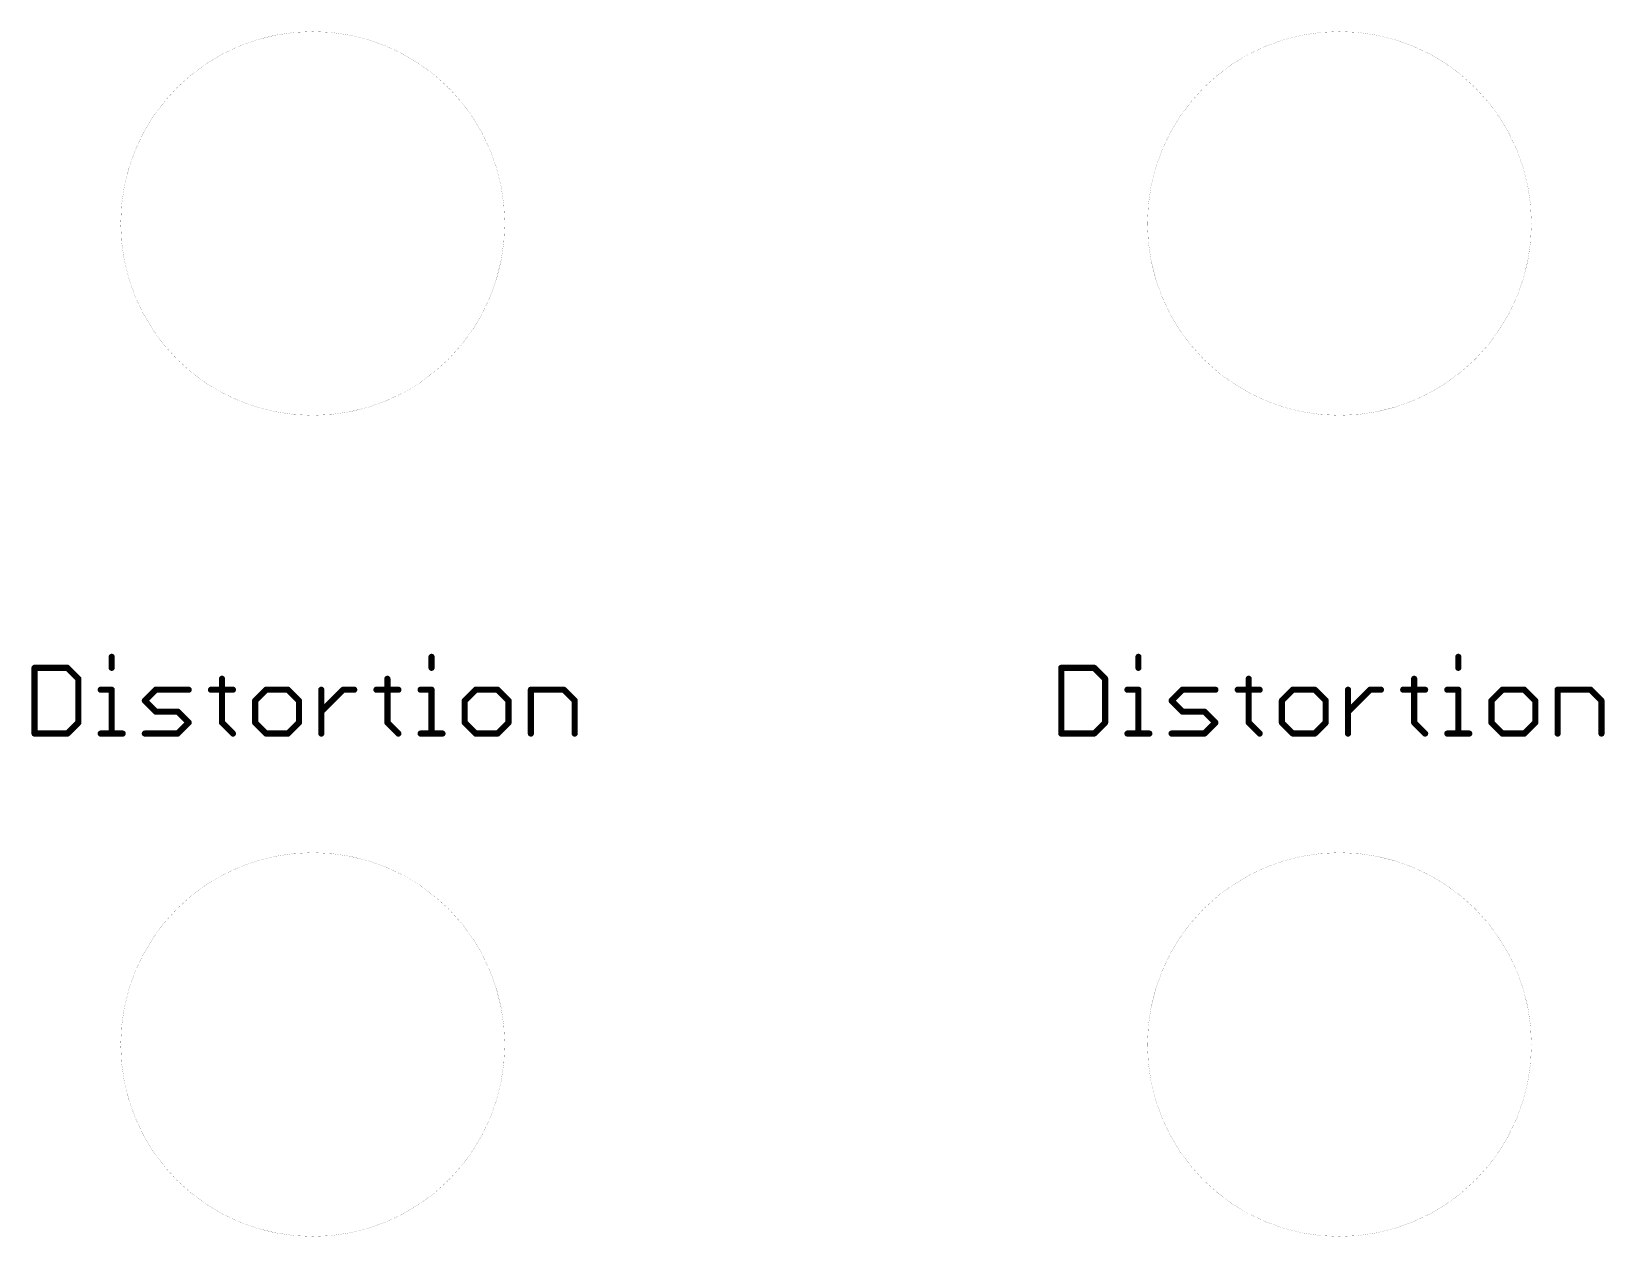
# Model space of a CAD drawing. Extents: x 0 to 188, y -11 to 118.
# Drawn here: x 59.08 to 98, y 51.13 to 80.95 of the extents above; entities that cross this region are included whole.
import ezdxf

# ---------------------------------------------------------------- set-up
doc = ezdxf.new("R2010")
doc.units = 0
doc.layers.add('254', color=2, linetype='CONTINUOUS')
doc.layers.add('255', color=2, linetype='CONTINUOUS')

msp = doc.modelspace()

# ---------------------------------------------------------------- linework, layer by layer
at = {"layer": '254', "const_width": 0.1524}
for points in [[(61.0666, 65.4744), (61.0666, 65.2032)], [(68.9795, 65.4744), (68.9795, 65.2032)], [(86.4666, 65.4744), (86.4666, 65.2032)], [(94.3795, 65.4744), (94.3795, 65.2032)], [(59.1583, 65.2032), (59.1583, 63.5762)], [(59.9718, 65.2032), (59.1583, 65.2032)], [(60.2429, 64.932), (59.9718, 65.2032)], [(60.2429, 63.8474), (60.2429, 64.932)], [(63.7952, 64.932), (63.7952, 63.8474)], [(67.8881, 64.932), (67.8881, 63.8474)], [(84.5583, 65.2032), (84.5583, 63.5762)], [(85.3718, 65.2032), (84.5583, 65.2032)], [(85.6429, 64.932), (85.3718, 65.2032)], [(85.6429, 63.8474), (85.6429, 64.932)], [(89.1952, 64.932), (89.1952, 63.8474)], [(93.2881, 64.932), (93.2881, 63.8474)], [(60.7954, 64.6609), (61.0666, 64.6609)], [(61.0666, 64.6609), (61.0666, 63.5762)], [(61.8869, 64.3897), (62.158, 64.6609)], [(62.158, 64.6609), (62.9715, 64.6609)], [(63.524, 64.6609), (64.0664, 64.6609)], [(64.8866, 64.6609), (64.6155, 64.3897)], [(65.429, 64.6609), (64.8866, 64.6609)], [(65.7001, 64.3897), (65.429, 64.6609)], [(66.2526, 63.5762), (66.2526, 64.6609)], [(66.2526, 64.1185), (66.7949, 64.6609)], [(66.7949, 64.6609), (67.0661, 64.6609)], [(67.6169, 64.6609), (68.1592, 64.6609)], [(68.7084, 64.6609), (68.9795, 64.6609)], [(68.9795, 64.6609), (68.9795, 63.5762)], [(70.071, 64.6609), (69.7998, 64.3897)], [(70.6133, 64.6609), (70.071, 64.6609)], [(70.8845, 64.3897), (70.6133, 64.6609)], [(71.4369, 63.5762), (71.4369, 64.6609)], [(71.4369, 64.6609), (72.2504, 64.6609)], [(72.2504, 64.6609), (72.5216, 64.3897)], [(86.1954, 64.6609), (86.4666, 64.6609)], [(86.4666, 64.6609), (86.4666, 63.5762)], [(87.2869, 64.3897), (87.558, 64.6609)], [(87.558, 64.6609), (88.3715, 64.6609)], [(88.924, 64.6609), (89.4664, 64.6609)], [(90.2866, 64.6609), (90.0155, 64.3897)], [(90.829, 64.6609), (90.2866, 64.6609)], [(91.1001, 64.3897), (90.829, 64.6609)], [(91.6526, 63.5762), (91.6526, 64.6609)], [(91.6526, 64.1185), (92.1949, 64.6609)], [(92.1949, 64.6609), (92.4661, 64.6609)], [(93.0169, 64.6609), (93.5592, 64.6609)], [(94.1084, 64.6609), (94.3795, 64.6609)], [(94.3795, 64.6609), (94.3795, 63.5762)], [(95.471, 64.6609), (95.1998, 64.3897)], [(96.0133, 64.6609), (95.471, 64.6609)], [(96.2845, 64.3897), (96.0133, 64.6609)], [(96.8369, 63.5762), (96.8369, 64.6609)], [(96.8369, 64.6609), (97.6504, 64.6609)], [(97.6504, 64.6609), (97.9216, 64.3897)], [(62.158, 64.1185), (61.8869, 64.3897)], [(64.6155, 64.3897), (64.6155, 63.8474)], [(65.7001, 63.8474), (65.7001, 64.3897)], [(69.7998, 64.3897), (69.7998, 63.8474)], [(70.8845, 63.8474), (70.8845, 64.3897)], [(72.5216, 64.3897), (72.5216, 63.5762)], [(87.558, 64.1185), (87.2869, 64.3897)], [(90.0155, 64.3897), (90.0155, 63.8474)], [(91.1001, 63.8474), (91.1001, 64.3897)], [(95.1998, 64.3897), (95.1998, 63.8474)], [(96.2845, 63.8474), (96.2845, 64.3897)], [(97.9216, 64.3897), (97.9216, 63.5762)], [(59.9718, 63.5762), (60.2429, 63.8474)], [(62.7004, 64.1185), (62.158, 64.1185)], [(62.9715, 63.8474), (62.7004, 64.1185)], [(62.7004, 63.5762), (62.9715, 63.8474)], [(63.7952, 63.8474), (64.0664, 63.5762)], [(64.6155, 63.8474), (64.8866, 63.5762)], [(65.429, 63.5762), (65.7001, 63.8474)], [(67.8881, 63.8474), (68.1592, 63.5762)], [(69.7998, 63.8474), (70.071, 63.5762)], [(70.6133, 63.5762), (70.8845, 63.8474)], [(85.3718, 63.5762), (85.6429, 63.8474)], [(88.1004, 64.1185), (87.558, 64.1185)], [(88.3715, 63.8474), (88.1004, 64.1185)], [(88.1004, 63.5762), (88.3715, 63.8474)], [(89.1952, 63.8474), (89.4664, 63.5762)], [(90.0155, 63.8474), (90.2866, 63.5762)], [(90.829, 63.5762), (91.1001, 63.8474)], [(93.2881, 63.8474), (93.5592, 63.5762)], [(95.1998, 63.8474), (95.471, 63.5762)], [(96.0133, 63.5762), (96.2845, 63.8474)], [(59.1583, 63.5762), (59.9718, 63.5762)], [(60.7954, 63.5762), (61.3378, 63.5762)], [(61.8869, 63.5762), (62.7004, 63.5762)], [(64.8866, 63.5762), (65.429, 63.5762)], [(68.7084, 63.5762), (69.2507, 63.5762)], [(70.071, 63.5762), (70.6133, 63.5762)], [(84.5583, 63.5762), (85.3718, 63.5762)], [(86.1954, 63.5762), (86.7378, 63.5762)], [(87.2869, 63.5762), (88.1004, 63.5762)], [(90.2866, 63.5762), (90.829, 63.5762)], [(94.1084, 63.5762), (94.6507, 63.5762)], [(95.471, 63.5762), (96.0133, 63.5762)]]:
    msp.add_lwpolyline(points, dxfattribs=at)
at = {"layer": '254', "const_width": 0.0762}
for points in [[(61.1047, 65.4744, 1), (61.0285, 65.4744)], [(69.0176, 65.4744, 1), (68.9414, 65.4744)], [(86.5047, 65.4744, 1), (86.4285, 65.4744)], [(94.4176, 65.4744, 1), (94.3414, 65.4744)], [(59.1964, 65.2032, 1), (59.1202, 65.2032)], [(59.1583, 65.2413, 1), (59.1583, 65.1651)], [(59.9987, 65.2301, 1), (59.9448, 65.1762)], [(59.9718, 65.1651, 1), (59.9718, 65.2413)], [(60.281, 64.932, 1), (60.2048, 64.932)], [(60.216, 64.9051, 1), (60.2699, 64.959)], [(61.0285, 65.2032, 1), (61.1047, 65.2032)], [(63.8333, 64.932, 1), (63.7571, 64.932)], [(67.9262, 64.932, 1), (67.85, 64.932)], [(68.9414, 65.2032, 1), (69.0176, 65.2032)], [(84.5964, 65.2032, 1), (84.5202, 65.2032)], [(84.5583, 65.2413, 1), (84.5583, 65.1651)], [(85.3987, 65.2301, 1), (85.3448, 65.1762)], [(85.3718, 65.1651, 1), (85.3718, 65.2413)], [(85.681, 64.932, 1), (85.6048, 64.932)], [(85.616, 64.9051, 1), (85.6699, 64.959)], [(86.4285, 65.2032, 1), (86.5047, 65.2032)], [(89.2333, 64.932, 1), (89.1571, 64.932)], [(93.3262, 64.932, 1), (93.25, 64.932)], [(94.3414, 65.2032, 1), (94.4176, 65.2032)], [(60.7954, 64.699, 1), (60.7954, 64.6228)], [(61.1047, 64.6609, 1), (61.0285, 64.6609)], [(61.0666, 64.6228, 1), (61.0666, 64.699)], [(62.158, 64.699, 1), (62.158, 64.6228)], [(62.185, 64.6339, 1), (62.1311, 64.6878)], [(62.9715, 64.6228, 1), (62.9715, 64.699)], [(63.524, 64.699, 1), (63.524, 64.6228)], [(64.0664, 64.6228, 1), (64.0664, 64.699)], [(64.8866, 64.699, 1), (64.8866, 64.6228)], [(64.9136, 64.6339, 1), (64.8597, 64.6878)], [(65.4559, 64.6878, 1), (65.402, 64.6339)], [(65.429, 64.6228, 1), (65.429, 64.699)], [(66.2907, 64.6609, 1), (66.2145, 64.6609)], [(66.7949, 64.699, 1), (66.7949, 64.6228)], [(66.8219, 64.6339, 1), (66.768, 64.6878)], [(67.0661, 64.6228, 1), (67.0661, 64.699)], [(67.6169, 64.699, 1), (67.6169, 64.6228)], [(68.1592, 64.6228, 1), (68.1592, 64.699)], [(68.7084, 64.699, 1), (68.7084, 64.6228)], [(69.0176, 64.6609, 1), (68.9414, 64.6609)], [(68.9795, 64.6228, 1), (68.9795, 64.699)], [(70.071, 64.699, 1), (70.071, 64.6228)], [(70.0979, 64.6339, 1), (70.044, 64.6878)], [(70.6402, 64.6878, 1), (70.5863, 64.6339)], [(70.6133, 64.6228, 1), (70.6133, 64.699)], [(71.475, 64.6609, 1), (71.3988, 64.6609)], [(71.4369, 64.699, 1), (71.4369, 64.6228)], [(72.2774, 64.6878, 1), (72.2235, 64.6339)], [(72.2504, 64.6228, 1), (72.2504, 64.699)], [(86.1954, 64.699, 1), (86.1954, 64.6228)], [(86.5047, 64.6609, 1), (86.4285, 64.6609)], [(86.4666, 64.6228, 1), (86.4666, 64.699)], [(87.558, 64.699, 1), (87.558, 64.6228)], [(87.585, 64.6339, 1), (87.5311, 64.6878)], [(88.3715, 64.6228, 1), (88.3715, 64.699)], [(88.924, 64.699, 1), (88.924, 64.6228)], [(89.4664, 64.6228, 1), (89.4664, 64.699)], [(90.2866, 64.699, 1), (90.2866, 64.6228)], [(90.3136, 64.6339, 1), (90.2597, 64.6878)], [(90.8559, 64.6878, 1), (90.802, 64.6339)], [(90.829, 64.6228, 1), (90.829, 64.699)], [(91.6907, 64.6609, 1), (91.6145, 64.6609)], [(92.1949, 64.699, 1), (92.1949, 64.6228)], [(92.2219, 64.6339, 1), (92.168, 64.6878)], [(92.4661, 64.6228, 1), (92.4661, 64.699)], [(93.0169, 64.699, 1), (93.0169, 64.6228)], [(93.5592, 64.6228, 1), (93.5592, 64.699)], [(94.1084, 64.699, 1), (94.1084, 64.6228)], [(94.4176, 64.6609, 1), (94.3414, 64.6609)], [(94.3795, 64.6228, 1), (94.3795, 64.699)], [(95.471, 64.699, 1), (95.471, 64.6228)], [(95.4979, 64.6339, 1), (95.444, 64.6878)], [(96.0402, 64.6878, 1), (95.9863, 64.6339)], [(96.0133, 64.6228, 1), (96.0133, 64.699)], [(96.875, 64.6609, 1), (96.7988, 64.6609)], [(96.8369, 64.699, 1), (96.8369, 64.6228)], [(97.6774, 64.6878, 1), (97.6235, 64.6339)], [(97.6504, 64.6228, 1), (97.6504, 64.699)], [(61.9138, 64.4166, 1), (61.8599, 64.3628)], [(61.8599, 64.4166, 1), (61.9138, 64.3628)], [(64.6536, 64.3897, 1), (64.5774, 64.3897)], [(64.5885, 64.4166, 1), (64.6424, 64.3628)], [(65.7382, 64.3897, 1), (65.662, 64.3897)], [(65.6732, 64.3628, 1), (65.7271, 64.4166)], [(69.8379, 64.3897, 1), (69.7617, 64.3897)], [(69.7728, 64.4166, 1), (69.8267, 64.3628)], [(70.9226, 64.3897, 1), (70.8464, 64.3897)], [(70.8575, 64.3628, 1), (70.9114, 64.4166)], [(72.5597, 64.3897, 1), (72.4835, 64.3897)], [(72.4947, 64.3628, 1), (72.5485, 64.4166)], [(87.3138, 64.4166, 1), (87.2599, 64.3628)], [(87.2599, 64.4166, 1), (87.3138, 64.3628)], [(90.0536, 64.3897, 1), (89.9774, 64.3897)], [(89.9885, 64.4166, 1), (90.0424, 64.3628)], [(91.1382, 64.3897, 1), (91.062, 64.3897)], [(91.0732, 64.3628, 1), (91.1271, 64.4166)], [(95.2379, 64.3897, 1), (95.1617, 64.3897)], [(95.1728, 64.4166, 1), (95.2267, 64.3628)], [(96.3226, 64.3897, 1), (96.2464, 64.3897)], [(96.2575, 64.3628, 1), (96.3114, 64.4166)], [(97.9597, 64.3897, 1), (97.8835, 64.3897)], [(97.8947, 64.3628, 1), (97.9485, 64.4166)], [(60.2048, 63.8474, 1), (60.281, 63.8474)], [(60.2699, 63.8204, 1), (60.216, 63.8743)], [(62.158, 64.1566, 1), (62.158, 64.0804)], [(62.1311, 64.0916, 1), (62.185, 64.1455)], [(62.7273, 64.1455, 1), (62.6734, 64.0916)], [(62.7004, 64.0804, 1), (62.7004, 64.1566)], [(62.9985, 63.8204, 1), (62.9446, 63.8743)], [(62.9446, 63.8204, 1), (62.9985, 63.8743)], [(63.8221, 63.8743, 1), (63.7682, 63.8204)], [(63.7571, 63.8474, 1), (63.8333, 63.8474)], [(64.6424, 63.8743, 1), (64.5885, 63.8204)], [(64.5774, 63.8474, 1), (64.6536, 63.8474)], [(65.662, 63.8474, 1), (65.7382, 63.8474)], [(65.7271, 63.8204, 1), (65.6732, 63.8743)], [(66.2257, 64.1455, 1), (66.2796, 64.0916)], [(67.915, 63.8743, 1), (67.8611, 63.8204)], [(67.85, 63.8474, 1), (67.9262, 63.8474)], [(69.8267, 63.8743, 1), (69.7728, 63.8204)], [(69.7617, 63.8474, 1), (69.8379, 63.8474)], [(70.8464, 63.8474, 1), (70.9226, 63.8474)], [(70.9114, 63.8204, 1), (70.8575, 63.8743)], [(85.6048, 63.8474, 1), (85.681, 63.8474)], [(85.6699, 63.8204, 1), (85.616, 63.8743)], [(87.558, 64.1566, 1), (87.558, 64.0804)], [(87.5311, 64.0916, 1), (87.585, 64.1455)], [(88.1273, 64.1455, 1), (88.0734, 64.0916)], [(88.1004, 64.0804, 1), (88.1004, 64.1566)], [(88.3985, 63.8204, 1), (88.3446, 63.8743)], [(88.3446, 63.8204, 1), (88.3985, 63.8743)], [(89.2221, 63.8743, 1), (89.1682, 63.8204)], [(89.1571, 63.8474, 1), (89.2333, 63.8474)], [(90.0424, 63.8743, 1), (89.9885, 63.8204)], [(89.9774, 63.8474, 1), (90.0536, 63.8474)], [(91.062, 63.8474, 1), (91.1382, 63.8474)], [(91.1271, 63.8204, 1), (91.0732, 63.8743)], [(91.6257, 64.1455, 1), (91.6796, 64.0916)], [(93.315, 63.8743, 1), (93.2611, 63.8204)], [(93.25, 63.8474, 1), (93.3262, 63.8474)], [(95.2267, 63.8743, 1), (95.1728, 63.8204)], [(95.1617, 63.8474, 1), (95.2379, 63.8474)], [(96.2464, 63.8474, 1), (96.3226, 63.8474)], [(96.3114, 63.8204, 1), (96.2575, 63.8743)], [(59.1583, 63.6143, 1), (59.1583, 63.5381)], [(59.1202, 63.5762, 1), (59.1964, 63.5762)], [(59.9448, 63.6031, 1), (59.9987, 63.5493)], [(59.9718, 63.5381, 1), (59.9718, 63.6143)], [(60.7954, 63.6143, 1), (60.7954, 63.5381)], [(61.0285, 63.5762, 1), (61.1047, 63.5762)], [(61.3378, 63.5381, 1), (61.3378, 63.6143)], [(61.8869, 63.6143, 1), (61.8869, 63.5381)], [(62.6734, 63.6031, 1), (62.7273, 63.5493)], [(62.7004, 63.5381, 1), (62.7004, 63.6143)], [(64.0394, 63.5493, 1), (64.0933, 63.6031)], [(64.8866, 63.6143, 1), (64.8866, 63.5381)], [(64.8597, 63.5493, 1), (64.9136, 63.6031)], [(65.402, 63.6031, 1), (65.4559, 63.5493)], [(65.429, 63.5381, 1), (65.429, 63.6143)], [(66.2145, 63.5762, 1), (66.2907, 63.5762)], [(68.1323, 63.5493, 1), (68.1862, 63.6031)], [(68.7084, 63.6143, 1), (68.7084, 63.5381)], [(68.9414, 63.5762, 1), (69.0176, 63.5762)], [(69.2507, 63.5381, 1), (69.2507, 63.6143)], [(70.071, 63.6143, 1), (70.071, 63.5381)], [(70.044, 63.5493, 1), (70.0979, 63.6031)], [(70.5863, 63.6031, 1), (70.6402, 63.5493)], [(70.6133, 63.5381, 1), (70.6133, 63.6143)], [(71.3988, 63.5762, 1), (71.475, 63.5762)], [(72.4835, 63.5762, 1), (72.5597, 63.5762)], [(84.5583, 63.6143, 1), (84.5583, 63.5381)], [(84.5202, 63.5762, 1), (84.5964, 63.5762)], [(85.3448, 63.6031, 1), (85.3987, 63.5493)], [(85.3718, 63.5381, 1), (85.3718, 63.6143)], [(86.1954, 63.6143, 1), (86.1954, 63.5381)], [(86.4285, 63.5762, 1), (86.5047, 63.5762)], [(86.7378, 63.5381, 1), (86.7378, 63.6143)], [(87.2869, 63.6143, 1), (87.2869, 63.5381)], [(88.0734, 63.6031, 1), (88.1273, 63.5493)], [(88.1004, 63.5381, 1), (88.1004, 63.6143)], [(89.4394, 63.5493, 1), (89.4933, 63.6031)], [(90.2866, 63.6143, 1), (90.2866, 63.5381)], [(90.2597, 63.5493, 1), (90.3136, 63.6031)], [(90.802, 63.6031, 1), (90.8559, 63.5493)], [(90.829, 63.5381, 1), (90.829, 63.6143)], [(91.6145, 63.5762, 1), (91.6907, 63.5762)], [(93.5323, 63.5493, 1), (93.5862, 63.6031)], [(94.1084, 63.6143, 1), (94.1084, 63.5381)], [(94.3414, 63.5762, 1), (94.4176, 63.5762)], [(94.6507, 63.5381, 1), (94.6507, 63.6143)], [(95.471, 63.6143, 1), (95.471, 63.5381)], [(95.444, 63.5493, 1), (95.4979, 63.6031)], [(95.9863, 63.6031, 1), (96.0402, 63.5493)], [(96.0133, 63.5381, 1), (96.0133, 63.6143)], [(96.7988, 63.5762, 1), (96.875, 63.5762)], [(97.8835, 63.5762, 1), (97.9597, 63.5762)]]:
    msp.add_lwpolyline(points, format="xyb", dxfattribs=at)
at = {"layer": '255', "const_width": 0.0025}
for points in [[(66.04, 71.45, 1), (66.04, 80.95, 1), (66.04, 71.45)], [(91.44, 71.45, 1), (91.44, 80.95, 1), (91.44, 71.45)], [(66.04, 51.13, 1), (66.04, 60.63, 1), (66.04, 51.13)], [(91.44, 51.13, 1), (91.44, 60.63, 1), (91.44, 51.13)]]:
    msp.add_lwpolyline(points, format="xyb", dxfattribs=at)

doc.saveas('drawing.dxf')
